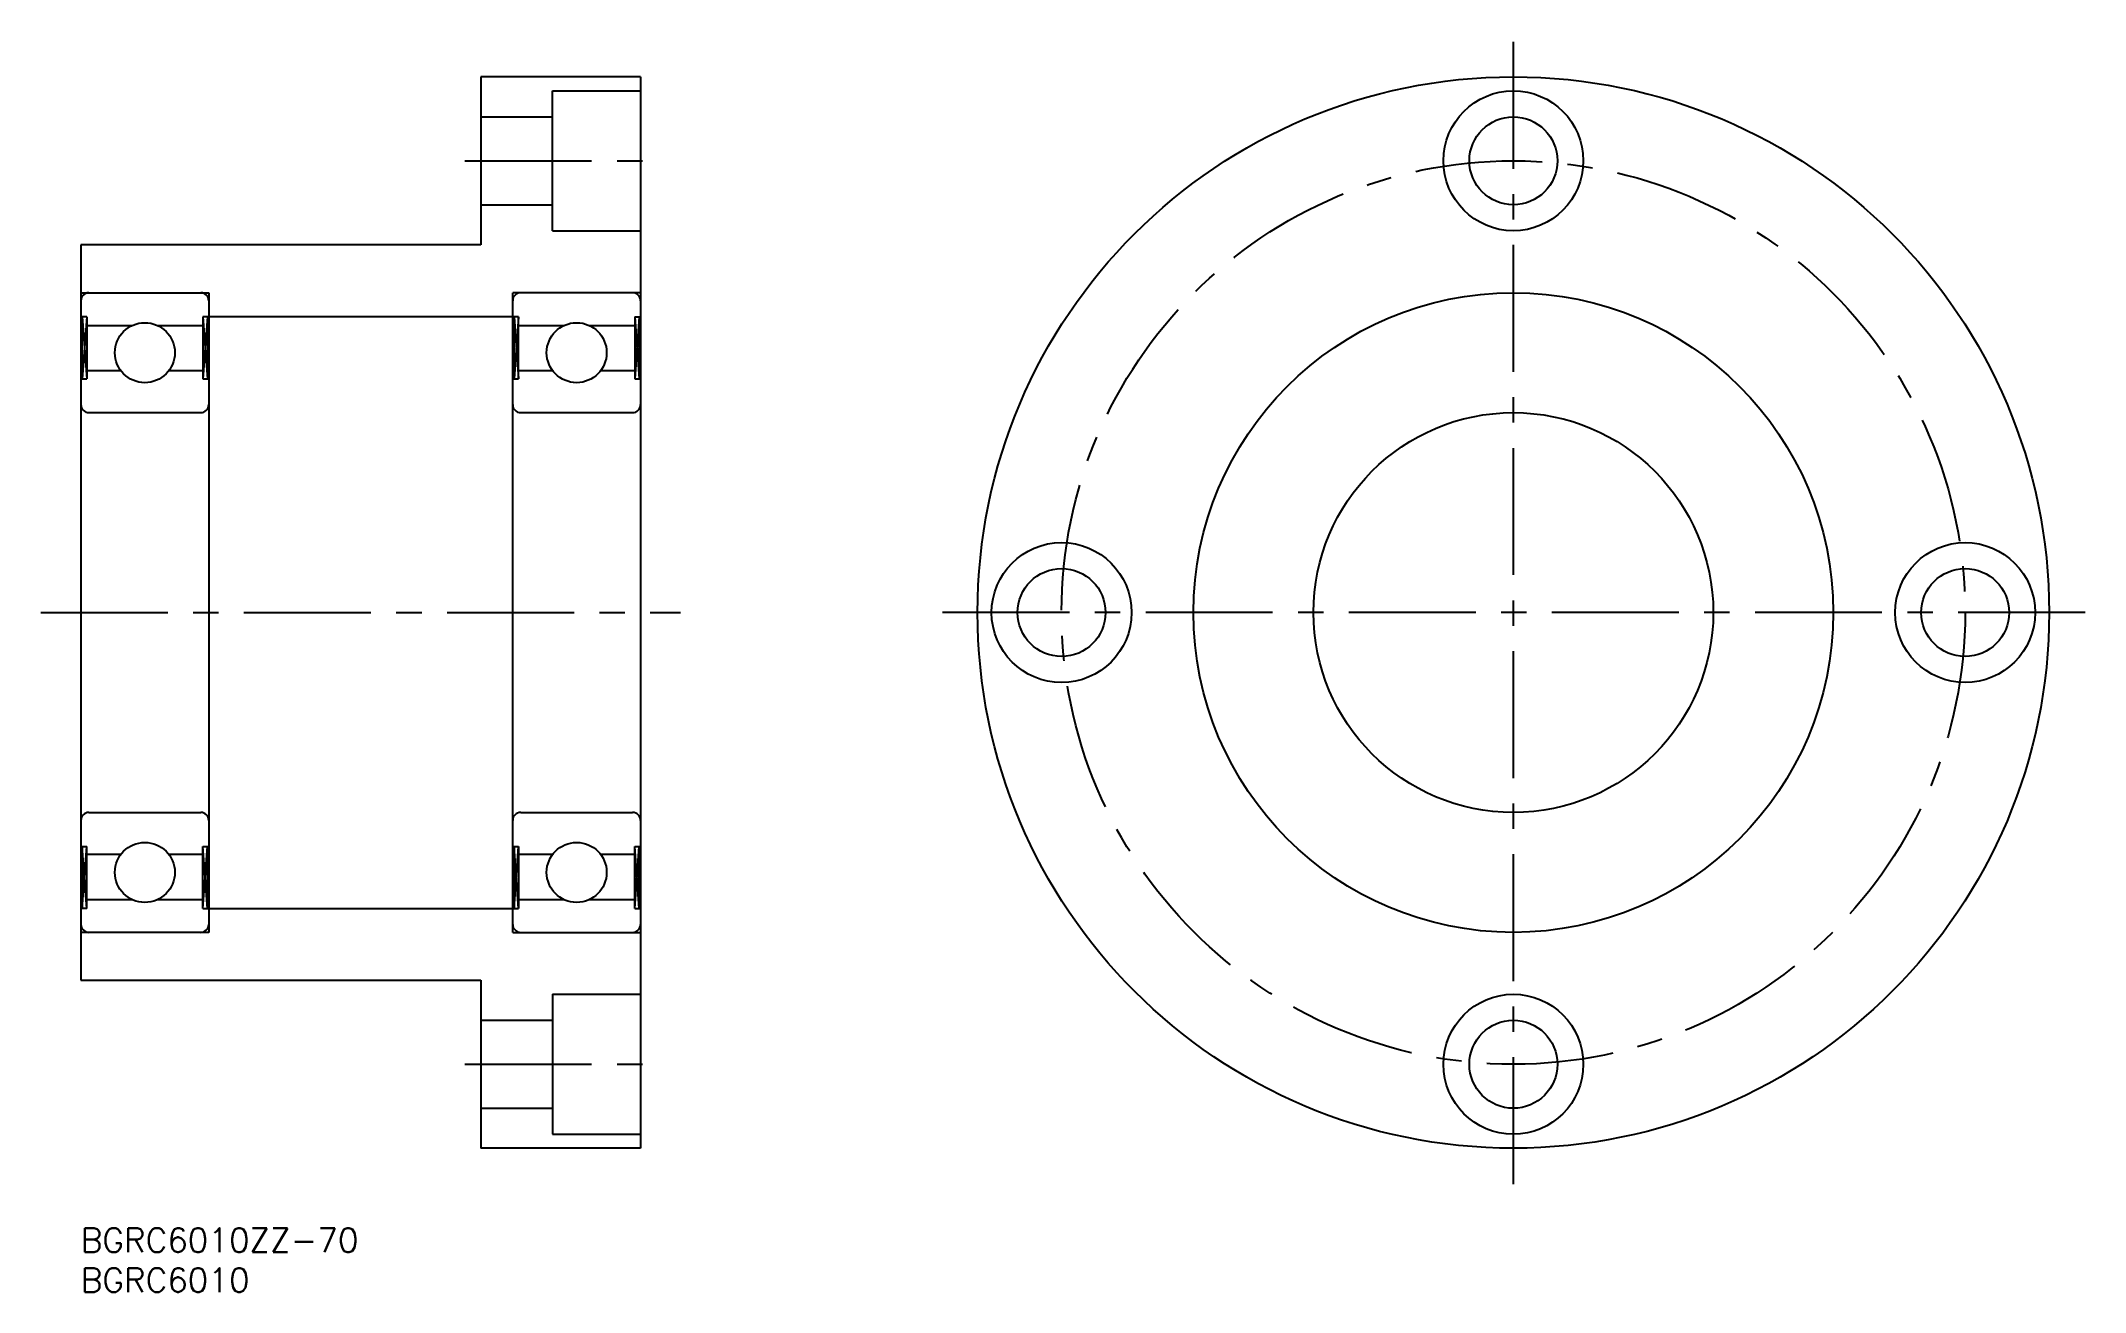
# Model space of a CAD drawing. Extents: x -5 to 251, y -8 to 148.
import ezdxf

# ---------------------------------------------------------------- set-up
doc = ezdxf.new("R2010")
doc.units = 0
doc.header["$LTSCALE"] = 0.5
doc.linetypes.add('CENTER', pattern=[50.8, 31.75, -6.35, 6.35, -6.35])
for name, color, linetype in [('MSM_CENTER', 1, 'CENTER'), ('MSM_CONTINUOUS', 7, 'CONTINUOUS'), ('MSM_NARROW', 5, 'CONTINUOUS'), ('MSM_PART_NUMBER', 7, 'CONTINUOUS')]:
    doc.layers.add(name, color=color, linetype=linetype)
doc.styles.get("Standard").update_dxf_attribs({"font": 'txt.shx', "height": 3, "bigfont": 'bigfont.shx'})

# ---------------------------------------------------------------- blocks, each defined once
blk = doc.blocks.new('*U8')
at = {"layer": 'MSM_PART_NUMBER'}
blk.add_text('BGRC6010ZZ-70', height=3, dxfattribs=at).set_placement((0, -3))
blk = doc.blocks.new('*U9')
at = {"layer": 'MSM_PART_NUMBER'}
blk.add_text('BGRC6010', height=3, dxfattribs=at).set_placement((0, -8))

msp = doc.modelspace()

# ---------------------------------------------------------------- linework, layer by layer
at = {"layer": 'MSM_CENTER'}
for p, q in [((179.14, 5.5), (179.14, 148.5)), ((48, 133.5), (72, 133.5)), ((-5, 77), (75, 77)), ((250.64, 77), (107.64, 77)), ((48, 20.5), (72, 20.5)), ((48, 20.5), (72, 20.5))]:
    msp.add_line(p, q, dxfattribs=at)
msp.add_circle((179.14, 77), 56.5, dxfattribs=at)
at = {"layer": 'MSM_CONTINUOUS'}
for p, q in [((50, 144), (50, 123)), ((70, 144), (50, 144)), ((70, 144), (70, 10)), ((59, 124.75), (59, 142.25)), ((59, 142.25), (70, 142.25)), ((50, 139), (59, 139)), ((50, 128), (59, 128)), ((50, 123), (0, 123)), ((0, 123), (0, 31)), ((59, 124.75), (70, 124.75)), ((0, 117), (16, 117)), ((16, 117), (16, 37)), ((70, 117), (54, 117)), ((54, 37), (54, 117)), ((0.74, 114), (0, 114)), ((0.18, 106.25), (0.18, 114)), ((0.74, 114), (0.74, 106.25)), ((0.74, 112.9), (6.42, 112.9)), ((9.58, 112.9), (15.26, 112.9)), ((54.74, 114), (15.26, 114)), ((15.26, 114), (15.26, 106.25)), ((15.82, 114), (15.82, 106.25)), ((54.18, 106.25), (54.18, 114)), ((54.74, 106.25), (54.74, 114)), ((54.74, 112.9), (60.42, 112.9)), ((63.58, 112.9), (69.26, 112.9)), ((69.26, 114), (69.26, 106.25)), ((69.26, 114), (70, 114)), ((69.82, 114), (69.82, 106.25)), ((0, 106.25), (0.74, 106.25)), ((5, 107.25), (0.74, 107.25)), ((15.26, 107.25), (11, 107.25)), ((15.26, 106.25), (16, 106.25)), ((54, 106.25), (54.74, 106.25)), ((59, 107.25), (54.74, 107.25)), ((69.26, 107.25), (65, 107.25)), ((69.26, 106.25), (70, 106.25)), ((1, 102), (15, 102)), ((55, 102), (69, 102)), ((1, 52), (15, 52)), ((55, 52), (69, 52)), ((0, 47.75), (0.74, 47.75)), ((0.18, 47.75), (0.18, 40)), ((0.74, 40), (0.74, 47.75)), ((5, 46.75), (0.74, 46.75)), ((15.26, 46.75), (11, 46.75)), ((15.26, 47.75), (16, 47.75)), ((15.26, 40), (15.26, 47.75)), ((15.82, 40), (15.82, 47.75)), ((54, 47.75), (54.74, 47.75)), ((54.18, 47.75), (54.18, 40)), ((54.74, 47.75), (54.74, 40)), ((59, 46.75), (54.74, 46.75)), ((69.26, 46.75), (65, 46.75)), ((69.26, 40), (69.26, 47.75)), ((69.26, 47.75), (70, 47.75)), ((69.82, 40), (69.82, 47.75)), ((0.74, 41.1), (6.42, 41.1)), ((9.58, 41.1), (15.26, 41.1)), ((54.74, 41.1), (60.42, 41.1)), ((63.58, 41.1), (69.26, 41.1)), ((0.74, 40), (0, 40)), ((15.26, 40), (54.74, 40)), ((69.26, 40), (70, 40)), ((16, 37), (0, 37)), ((54, 37), (70, 37)), ((0, 31), (50, 31)), ((50, 31), (50, 10)), ((59, 29.25), (59, 11.75)), ((59, 29.25), (70, 29.25)), ((50, 26), (59, 26)), ((50, 15), (59, 15)), ((59, 11.75), (70, 11.75)), ((70, 10), (50, 10))]:
    msp.add_line(p, q, dxfattribs=at)
for centre, radius in [((179.14, 77), 67), ((179.14, 133.5), 8.75), ((179.14, 133.5), 5.5), ((179.14, 77), 40), ((8, 109.5), 3.75), ((62, 109.5), 3.75), ((179.14, 77), 25), ((122.64, 77), 8.75), ((235.64, 77), 8.75), ((122.64, 77), 5.5), ((235.64, 77), 5.5), ((8, 44.5), 3.75), ((62, 44.5), 3.75), ((179.14, 20.5), 8.75), ((179.14, 20.5), 5.5)]:
    msp.add_circle(centre, radius, dxfattribs=at)
for centre, start, end in [((1, 116), 90, 180), ((15, 116), 0, 90), ((55, 116), 90, 180), ((69, 116), 0, 90), ((1, 103), 180, 270), ((15, 103), 270, 0), ((55, 103), 180, 270), ((69, 103), 270, 0), ((1, 51), 90, 180), ((15, 51), 0, 90), ((55, 51), 90, 180), ((69, 51), 0, 90), ((1, 38), 180, 270), ((15, 38), 270, 0), ((55, 38), 180, 270), ((69, 38), 270, 0)]:
    msp.add_arc(centre, 1, start, end, dxfattribs=at)
at = {"layer": 'MSM_NARROW'}
for p, q in [((0.18, 114), (0.74, 106.25)), ((0.74, 114), (0.18, 106.25)), ((15.26, 114), (15.82, 106.25)), ((15.82, 114), (15.26, 106.25)), ((54.74, 114), (54.18, 106.25)), ((54.18, 114), (54.74, 106.25)), ((69.82, 114), (69.26, 106.25)), ((69.26, 114), (69.82, 106.25)), ((0.18, 40), (0.74, 47.75)), ((0.74, 40), (0.18, 47.75)), ((15.26, 40), (15.82, 47.75)), ((15.82, 40), (15.26, 47.75)), ((54.74, 40), (54.18, 47.75)), ((54.18, 40), (54.74, 47.75)), ((69.82, 40), (69.26, 47.75)), ((69.26, 40), (69.82, 47.75))]:
    msp.add_line(p, q, dxfattribs=at)

# ---------------------------------------------------------------- block references
at = {"layer": 'MSM_CONTINUOUS'}
for name in ['*U8', '*U9']:
    msp.add_blockref(name, (0, 0), dxfattribs=at)

doc.saveas('drawing.dxf')
